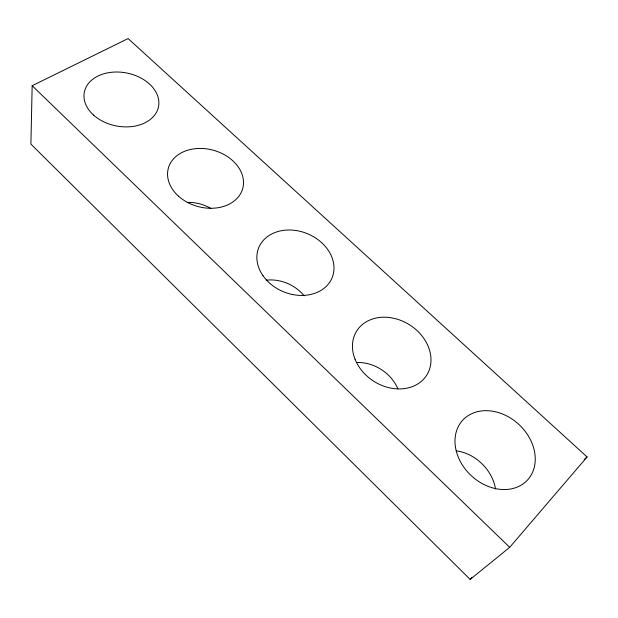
<?xml version="1.0" encoding="UTF-8"?>
<svg xmlns="http://www.w3.org/2000/svg" width="618" height="618" viewBox="0 0 618 618"><rect width="100%" height="100%" fill="white"/><g stroke="black" fill="none" stroke-linecap="round" stroke-linejoin="round"><path stroke-width="0.93" d="M32.167 85.717L30.9 144.094L470.167 579.429L509.703 547.324L587.1 456.957L128.104 38.571L32.167 85.717L509.703 547.324M470.167 579.429L472.059 577.251M584.219 459.437L587.1 456.957M456.246 450.862A40.757 33.442 45 0 1 495.52 488.938M356.478 362.527A38.378 32.113 33.6 0 1 397.853 388.784M266.227 280.163A36.848 30.344 22.3 0 1 304.11 295.829M187.555 202.356A35.906 28.335 14.5 0 1 211.117 208.614M455.52 447.517A44.094 34.971 42.8 0 0 520.58 485.485A44.094 34.971 42.8 0 0 509.271 417.32A44.094 34.971 42.8 0 0 455.52 447.517M355.018 359.197A41.398 33.411 32.3 0 0 422.187 380.618A41.398 33.411 32.3 0 0 397.946 319.398A41.398 33.411 32.3 0 0 355.018 359.197M262.944 275.628A39.652 31.402 22.3 0 0 329.688 282.279A39.652 31.402 22.3 0 0 293.643 230.22A39.652 31.402 22.3 0 0 262.944 275.628M178.509 196.169A38.555 29.185 15.2 0 0 242.156 190.282A38.555 29.185 15.2 0 0 195.921 148.629A38.555 29.185 15.2 0 0 178.509 196.169M93.55 115.064A37.798 26.983 10.9 0 0 157.049 111.17A37.798 26.983 10.9 0 0 113.673 72.097A37.798 26.983 10.9 0 0 93.55 115.064"/></g></svg>
